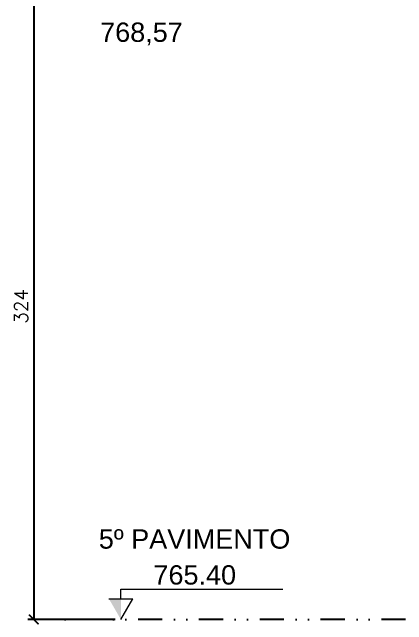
# Model space of a CAD drawing. Extents: x -23436 to 4767, y -4131 to 9755.
# Drawn here: x -17072.4 to -16868.5, y 5623.5 to 5940.5 of the extents above; entities that cross this region are included whole.
import ezdxf
from ezdxf.enums import TextEntityAlignment as Align

# ---------------------------------------------------------------- set-up
doc = ezdxf.new("R2010")
doc.units = 0
doc.header["$PDMODE"] = 2
doc.header["$PDSIZE"] = 10
doc.linetypes.add('DIVIDE2', pattern=[0.625, 0.25, -0.125, 0, -0.125, 0, -0.125])
doc.layers.get('0').update_dxf_attribs({"lineweight": 13})
doc.layers.get('Defpoints').update_dxf_attribs({"lineweight": 13})
for name, color, linetype in [('Cota', 4, 'Continuous'), ('Nível', 160, 'Continuous'), ('Texto Nível', 251, 'Continuous')]:
    doc.layers.add(name, color=color, linetype=linetype)
doc.layers.add('Sarr 2.2x7', color=40, linetype='Continuous', lineweight=9)
doc.styles.add('ARIAL', font='arial.ttf', dxfattribs={"oblique": 15, "height": 25})
doc.styles.add('ROMANS', font='romans.shx')
doc.dimstyles.new('PAINEL', dxfattribs={"dimtxt": 7, "dimasz": 5, "dimexe": 3, "dimexo": 3, "dimgap": 3, "dimtad": 1, "dimdec": 1, "dimzin": 12, "dimdsep": 46, "dimtxsty": 'ROMANS', "dimblk": 'ARCHTICK', "dimcen": 0, "dimclrd": 4, "dimclre": 4, "dimclrt": 1, "dimadec": 1, "dimazin": 3, "dimtfac": 1, "dimtdec": 1, "dimtmove": 0, "dimatfit": 3, "dimldrblk": 'OBLIQUE', "dimfxl": 0, "dimtolj": 1, "dimtzin": 12, "dimarcsym": 0})

# ---------------------------------------------------------------- blocks, each defined once
blk = doc.blocks.new('_ArchTick')
at = {"color": 0, "linetype": 'ByBlock', "const_width": 0.15}
blk.add_lwpolyline([(-0.5, -0.5), (0.5, 0.5)], dxfattribs=at)
blk = doc.blocks.new('*D1588')
at = {"layer": 'Cota', "color": 4, "lineweight": -2, "transparency": 16777216}
for p, q in [((-17019.23, 5950.26), (-17064.29, 5950.26)), ((-17061.29, 5950.26), (-17061.29, 5626.26)), ((-17019.23, 5626.26), (-17064.29, 5626.26))]:
    blk.add_line(p, q, dxfattribs=at)
at = {"layer": 'Defpoints', "color": 0, "transparency": 16777216}
for p in [(-17016.23, 5950.26), (-17061.29, 5626.26), (-17016.23, 5626.26)]:
    blk.add_point(p, dxfattribs=at)
at = {"layer": 'Cota', "color": 4, "lineweight": -2, "transparency": 16777216, "xscale": 5, "yscale": 5, "zscale": 5}
for p, rotation in [((-17061.29, 5950.26), 90), ((-17061.29, 5626.26), 270)]:
    blk.add_blockref('_ArchTick', p, dxfattribs=dict(at, rotation=rotation))
at = {"layer": 'Cota', "color": 1, "transparency": 16777216, "insert": (-17067.79, 5788.26), "char_height": 7, "attachment_point": 5, "rotation": 90, "style": 'ROMANS'}
blk.add_mtext('\\A1;324', dxfattribs=at)
blk = doc.blocks.new('_OBLIQUE')
at = {"color": 0, "linetype": 'ByBlock', "lineweight": -2}
for p, q in [((0, 0), (-1, 0)), ((-0.5, -0.5), (0.5, 0.5))]:
    blk.add_line(p, q, dxfattribs=at)

msp = doc.modelspace()

# ---------------------------------------------------------------- hatches: boundary and pattern name
at = {"layer": 'Sarr 2.2x7'}
h = msp.add_hatch(color=0, dxfattribs=at)
h.dxf.hatch_style = 1
h.paths.add_polyline_path([(-17016.257, 5636.943), (-17022.425, 5636.943), (-17016.257, 5626.259)])

# ---------------------------------------------------------------- linework, layer by layer
at = {"color": 0}
for p in [(-17022.425, 5636.943), (-17016.257, 5626.259)]:
    msp.add_line(p, (-17010.088, 5636.943), dxfattribs=at)
msp.add_lwpolyline([(-17016.257, 5636.943), (-17016.257, 5641.953), (-16932.519, 5641.953)], dxfattribs=at)
at = {"layer": 'Nível', "linetype": 'DIVIDE2', "ltscale": 50}
msp.add_line((-16051.377, 5626.259), (-17053.387, 5626.259), dxfattribs=at)

# ---------------------------------------------------------------- texts
at = {"layer": 'Texto Nível', "style": 'ARIAL'}
for s, p in [('768,57', (-16984.231, 5925.135)), ('5º PAVIMENTO', (-16928.632, 5662.881)), ('765.40', (-16956.694, 5644.29))]:
    msp.add_text(s, height=10, dxfattribs=at).set_placement(p, align=Align.RIGHT)

# ---------------------------------------------------------------- dimensions: what is measured, and where the dimension line sits
at = {"layer": 'Cota'}
dim = msp.add_linear_dim(base=(-17061.286, 5626.259), p1=(-17016.227, 5950.259), p2=(-17016.227, 5626.259), angle=90, dimstyle='PAINEL', override={"dimarcsym": 2}, dxfattribs=at)
dim.commit()
dim.dimension.update_dxf_attribs({"geometry": '*D1588', "text_midpoint": (-17067.786, 5788.259)})

doc.saveas('drawing.dxf')
